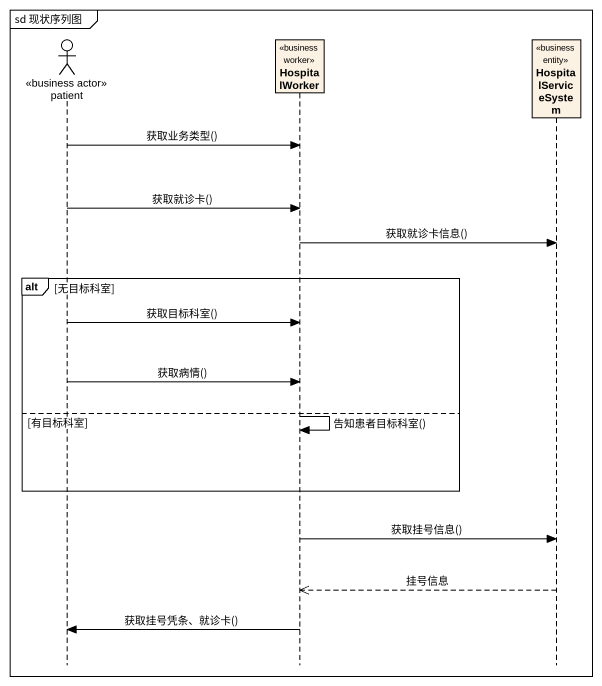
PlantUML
@startuml
mainframe sd 现状序列图
hide footbox
actor patient <<business actor>>
participant HospitalWorker <<business worker>>
participant HospitalServiceSystem <<business entity>>

patient -> HospitalWorker : 获取业务类型()
patient -> HospitalWorker : 获取就诊卡()
HospitalWorker -> HospitalServiceSystem : 获取就诊卡信息()
alt 无目标科室
  patient -> HospitalWorker : 获取目标科室()
  patient -> HospitalWorker : 获取病情()
else 有目标科室
  HospitalWorker -> HospitalWorker : 告知患者目标科室()
end
HospitalWorker -> HospitalServiceSystem : 获取挂号信息()
HospitalServiceSystem -->> HospitalWorker : 挂号信息
HospitalWorker -> patient : 获取挂号凭条、就诊卡()
@enduml
